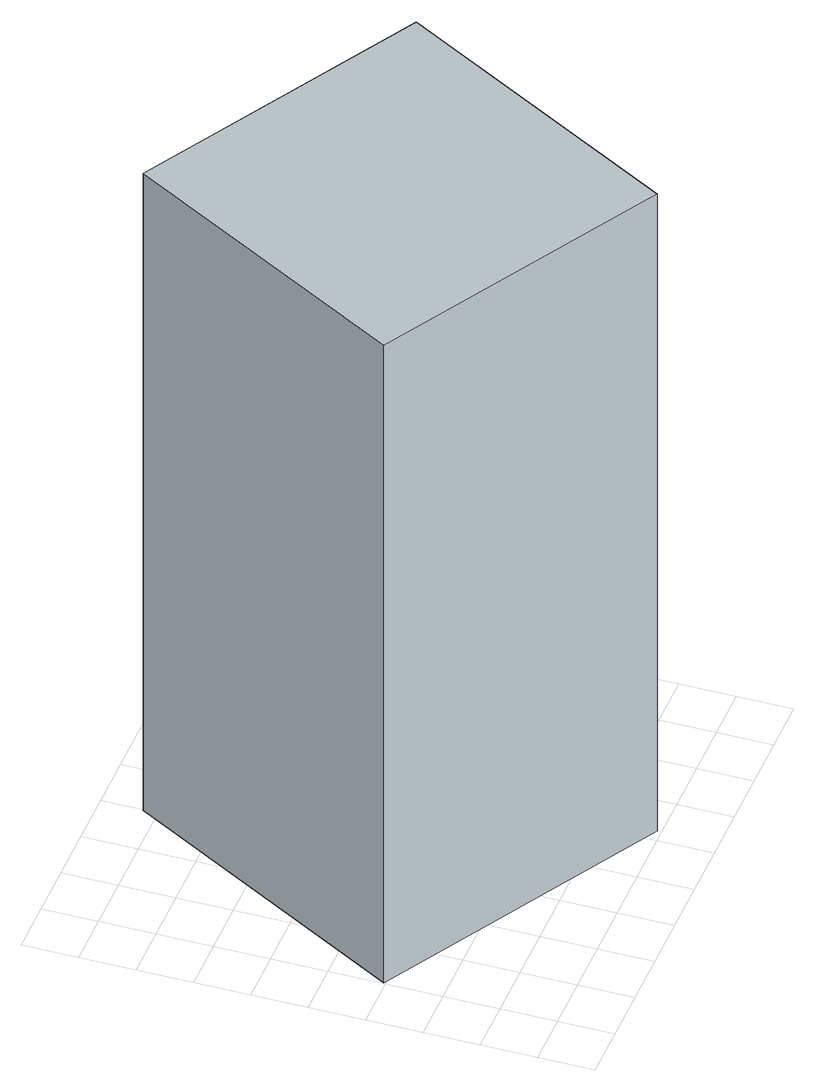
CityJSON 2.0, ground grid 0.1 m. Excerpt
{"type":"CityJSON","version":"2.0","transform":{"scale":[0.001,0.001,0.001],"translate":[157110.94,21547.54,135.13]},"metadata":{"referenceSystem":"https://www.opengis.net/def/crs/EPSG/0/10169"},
"CityObjects":{
"object1":{"type":"GenericCityObject","attributes":{"name":"雨水マンホール","year":2008},"geometry":[{"type":"MultiSurface","lod":"2","boundaries":[[[0,1,2,3]],[[1,0,4,5]],[[0,3,6,4]],[[1,5,7,2]],[[5,4,6,7]],[[7,6,3,2]]]}]}
},
"vertices":[
[525,8,1359],[525,8,9],[3,304,9],[3,304,1359],[821,530,1359],[821,530,9],[300,826,1359],[300,826,9]
]}
